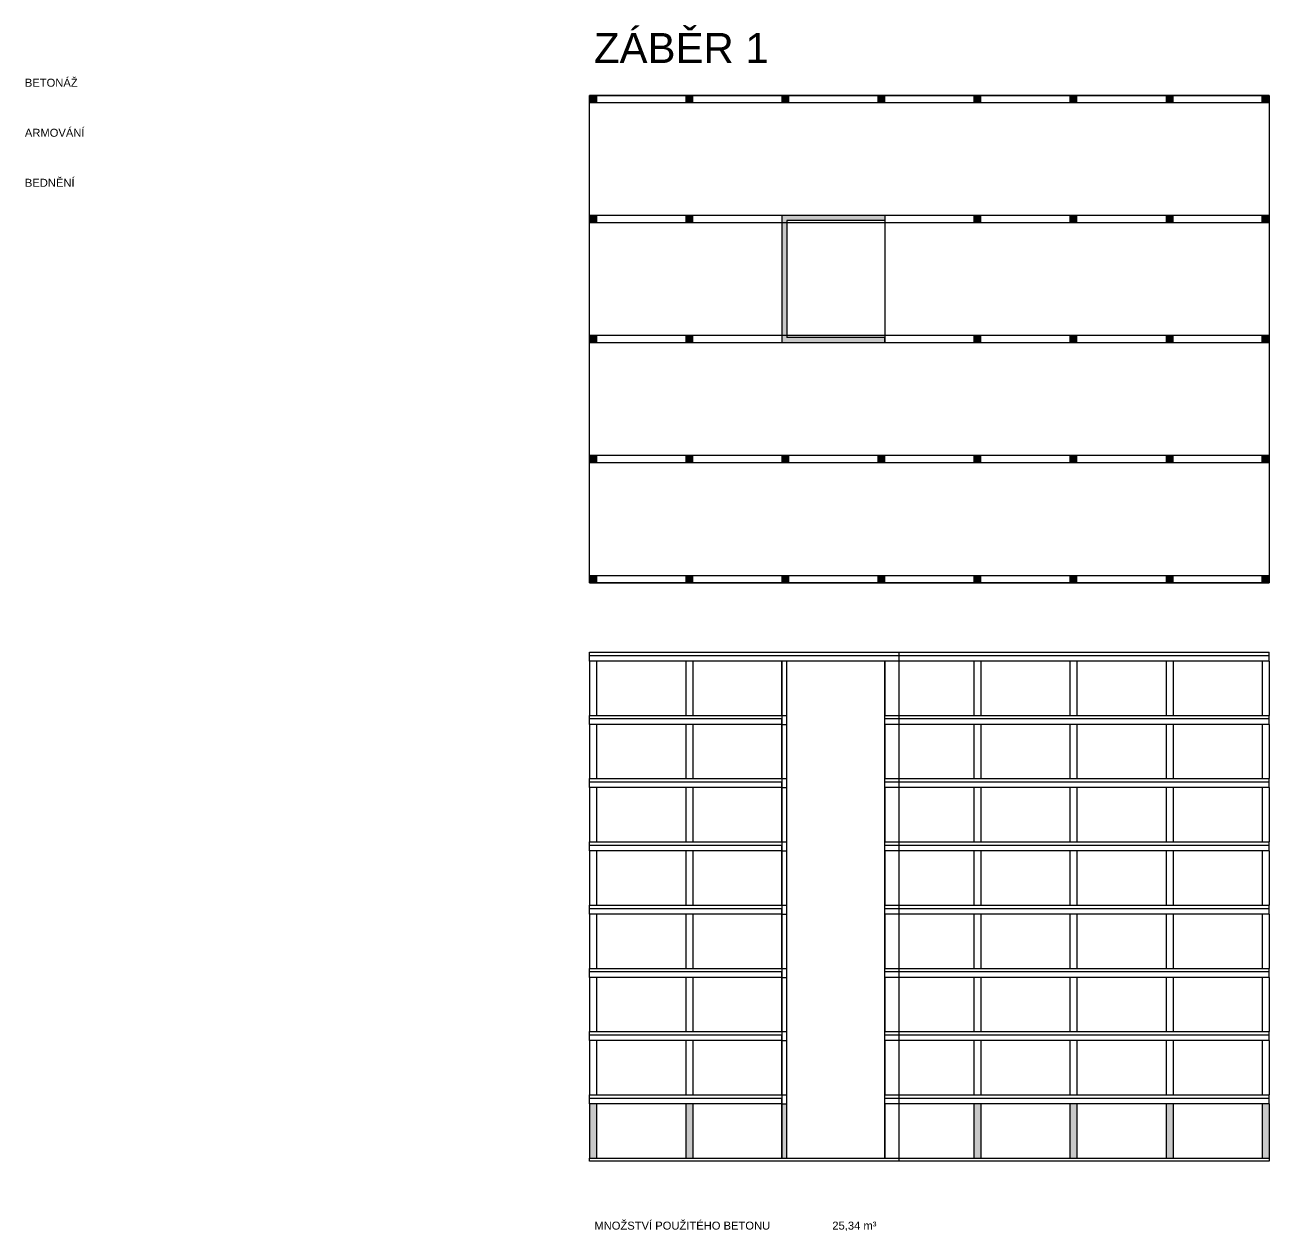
# Model space of a CAD drawing. Header units: millimetres. Extents: x 1924 to 471109, y -30014 to 109986.
# Drawn here: x 172782 to 234948, y 12186 to 72455 of the extents above; entities that cross this region are included whole.
import ezdxf

# ---------------------------------------------------------------- set-up
doc = ezdxf.new("R2010")
doc.units = ezdxf.units.MM
doc.header["$LTSCALE"] = 100
for name, color, linetype, plot in [('neviditelna', 176, 'Continuous', False), ('POJMENOVANI', 255, 'Continuous', False), ('ZAREZYYYY', 255, 'Continuous', False)]:
    doc.layers.add(name, color=color, linetype=linetype, plot=plot)
doc.layers.add('nosne steny', color=140, linetype='Continuous', lineweight=30, plot=False)
doc.layers.add('zabery', color=210, linetype='Continuous')
doc.styles.add('osy', font='arial.ttf', dxfattribs={"height": 400})

msp = doc.modelspace()

# ---------------------------------------------------------------- hatches: boundary and pattern name
at = {"layer": 'ZAREZYYYY', "true_color": 0xcd2027}
h = msp.add_hatch(color=242, dxfattribs=at)
h.dxf.hatch_style = 1
h.paths.add_polyline_path([(201348.384, 68933.01), (200998.384, 68933.01), (200998.384, 68583.01), (201348.384, 68583.01)])
at = {"layer": 'ZAREZYYYY'}
h = msp.add_hatch(color=1, dxfattribs=at)
h.dxf.hatch_style = 1
h.paths.add_polyline_path([(201348.384, 68933.01), (200998.384, 68933.01), (200998.384, 68583.01), (201348.384, 68583.01)])
at = {"layer": 'ZAREZYYYY', "true_color": 0xcd2027}
h = msp.add_hatch(color=242, dxfattribs=at)
h.dxf.hatch_style = 1
h.paths.add_polyline_path([(201348.384, 68933.01), (200998.384, 68933.01), (200998.384, 68583.01), (201348.384, 68583.01)])
at = {"layer": 'ZAREZYYYY'}
h = msp.add_hatch(color=1, dxfattribs=at)
h.dxf.hatch_style = 1
h.paths.add_polyline_path([(201348.384, 68933.01), (200998.384, 68933.01), (200998.384, 68583.01), (201348.384, 68583.01)])
at = {"layer": 'ZAREZYYYY', "true_color": 0xcd2027}
h = msp.add_hatch(color=242, dxfattribs=at)
h.dxf.hatch_style = 1
h.paths.add_polyline_path([(206148.384, 68933.01), (205798.384, 68933.01), (205798.384, 68583.01), (206148.384, 68583.01)])
at = {"layer": 'ZAREZYYYY'}
h = msp.add_hatch(color=1, dxfattribs=at)
h.dxf.hatch_style = 1
h.paths.add_polyline_path([(206148.384, 68933.01), (205798.384, 68933.01), (205798.384, 68583.01), (206148.384, 68583.01)])
at = {"layer": 'ZAREZYYYY', "true_color": 0xcd2027}
h = msp.add_hatch(color=242, dxfattribs=at)
h.dxf.hatch_style = 1
h.paths.add_polyline_path([(206148.384, 68933.01), (205798.384, 68933.01), (205798.384, 68583.01), (206148.384, 68583.01)])
at = {"layer": 'ZAREZYYYY'}
h = msp.add_hatch(color=1, dxfattribs=at)
h.dxf.hatch_style = 1
h.paths.add_polyline_path([(206148.384, 68933.01), (205798.384, 68933.01), (205798.384, 68583.01), (206148.384, 68583.01)])
at = {"layer": 'ZAREZYYYY', "true_color": 0xcd2027}
h = msp.add_hatch(color=242, dxfattribs=at)
h.dxf.hatch_style = 1
h.paths.add_polyline_path([(210598.384, 68933.01), (210598.384, 68583.01), (210948.384, 68583.01), (210948.384, 68933.01)])
at = {"layer": 'ZAREZYYYY'}
h = msp.add_hatch(color=1, dxfattribs=at)
h.dxf.hatch_style = 1
h.paths.add_polyline_path([(210948.384, 68933.01), (210598.384, 68933.01), (210598.384, 68583.01), (210948.384, 68583.01)])
at = {"layer": 'ZAREZYYYY', "true_color": 0xcd2027}
h = msp.add_hatch(color=242, dxfattribs=at)
h.dxf.hatch_style = 1
h.paths.add_polyline_path([(210598.384, 68933.01), (210598.384, 68583.01), (210948.384, 68583.01), (210948.384, 68933.01)])
at = {"layer": 'ZAREZYYYY'}
h = msp.add_hatch(color=1, dxfattribs=at)
h.dxf.hatch_style = 1
h.paths.add_polyline_path([(210948.384, 68933.01), (210598.384, 68933.01), (210598.384, 68583.01), (210948.384, 68583.01)])
at = {"layer": 'ZAREZYYYY', "true_color": 0xcd2027}
h = msp.add_hatch(color=242, dxfattribs=at)
h.dxf.hatch_style = 1
h.paths.add_polyline_path([(215748.384, 68933.01), (215398.384, 68933.01), (215398.384, 68583.01), (215748.384, 68583.01)])
at = {"layer": 'ZAREZYYYY'}
h = msp.add_hatch(color=1, dxfattribs=at)
h.dxf.hatch_style = 1
h.paths.add_polyline_path([(215748.384, 68933.01), (215398.384, 68933.01), (215398.384, 68583.01), (215748.384, 68583.01)])
at = {"layer": 'ZAREZYYYY', "true_color": 0xcd2027}
h = msp.add_hatch(color=242, dxfattribs=at)
h.dxf.hatch_style = 1
h.paths.add_polyline_path([(215748.384, 68933.01), (215398.384, 68933.01), (215398.384, 68583.01), (215748.384, 68583.01)])
at = {"layer": 'ZAREZYYYY'}
h = msp.add_hatch(color=1, dxfattribs=at)
h.dxf.hatch_style = 1
h.paths.add_polyline_path([(215748.384, 68933.01), (215398.384, 68933.01), (215398.384, 68583.01), (215748.384, 68583.01)])
h = msp.add_hatch(color=1, dxfattribs=at)
h.dxf.hatch_style = 1
h.paths.add_polyline_path([(220548.384, 68933.01), (220198.384, 68933.01), (220198.384, 68583.01), (220548.384, 68583.01)])
h = msp.add_hatch(color=1, dxfattribs=at)
h.dxf.hatch_style = 1
h.paths.add_polyline_path([(225348.384, 68933.01), (224998.384, 68933.01), (224998.384, 68583.01), (225348.384, 68583.01)])
h = msp.add_hatch(color=1, dxfattribs=at)
h.dxf.hatch_style = 1
h.paths.add_polyline_path([(230148.384, 68933.01), (229798.384, 68933.01), (229798.384, 68583.01), (230148.384, 68583.01)])
h = msp.add_hatch(color=1, dxfattribs=at)
h.dxf.hatch_style = 1
h.paths.add_polyline_path([(234948.384, 68933.01), (234598.384, 68933.01), (234598.384, 68583.01), (234948.384, 68583.01)])
at = {"layer": 'ZAREZYYYY', "true_color": 0xcd2027}
h = msp.add_hatch(color=242, dxfattribs=at)
h.dxf.hatch_style = 1
h.paths.add_polyline_path([(201348.384, 62933.01), (200998.384, 62933.01), (200998.384, 62583.01), (201348.384, 62583.01)])
at = {"layer": 'ZAREZYYYY'}
h = msp.add_hatch(color=1, dxfattribs=at)
h.dxf.hatch_style = 1
h.paths.add_polyline_path([(201348.384, 62583.01), (201348.384, 62933.01), (200998.384, 62933.01), (200998.384, 62583.01)])
at = {"layer": 'ZAREZYYYY', "true_color": 0xcd2027}
h = msp.add_hatch(color=242, dxfattribs=at)
h.dxf.hatch_style = 1
h.paths.add_polyline_path([(201348.384, 62933.01), (200998.384, 62933.01), (200998.384, 62583.01), (201348.384, 62583.01)])
at = {"layer": 'ZAREZYYYY'}
h = msp.add_hatch(color=1, dxfattribs=at)
h.dxf.hatch_style = 1
h.paths.add_polyline_path([(201348.384, 62583.01), (201348.384, 62933.01), (200998.384, 62933.01), (200998.384, 62583.01)])
at = {"layer": 'ZAREZYYYY', "true_color": 0xcd2027}
h = msp.add_hatch(color=242, dxfattribs=at)
h.dxf.hatch_style = 1
h.paths.add_polyline_path([(206148.384, 62933.01), (205798.384, 62933.01), (205798.384, 62583.01), (206148.384, 62583.01)])
at = {"layer": 'ZAREZYYYY'}
h = msp.add_hatch(color=1, dxfattribs=at)
h.dxf.hatch_style = 1
h.paths.add_polyline_path([(206148.384, 62933.01), (205798.384, 62933.01), (205798.384, 62583.01), (206148.384, 62583.01)])
at = {"layer": 'ZAREZYYYY', "true_color": 0xcd2027}
h = msp.add_hatch(color=242, dxfattribs=at)
h.dxf.hatch_style = 1
h.paths.add_polyline_path([(206148.384, 62933.01), (205798.384, 62933.01), (205798.384, 62583.01), (206148.384, 62583.01)])
at = {"layer": 'ZAREZYYYY'}
h = msp.add_hatch(color=1, dxfattribs=at)
h.dxf.hatch_style = 1
h.paths.add_polyline_path([(206148.384, 62933.01), (205798.384, 62933.01), (205798.384, 62583.01), (206148.384, 62583.01)])
at = {"layer": 'ZAREZYYYY', "true_color": 0xcd2027}
h = msp.add_hatch(color=242, dxfattribs=at)
h.dxf.hatch_style = 1
h.paths.add_polyline_path([(215748.384, 62683.01), (215748.384, 62933.01), (210598.384, 62933.01), (210598.384, 62583.01), (210848.384, 62583.01), (210848.384, 62683.01)])
at = {"layer": 'ZAREZYYYY'}
h = msp.add_hatch(color=1, dxfattribs=at)
h.dxf.hatch_style = 1
h.paths.add_polyline_path([(210598.384, 62583.01), (210848.384, 62583.01), (210848.384, 62683.01), (215748.384, 62683.01), (215748.384, 62933.01), (210598.384, 62933.01)])
at = {"layer": 'ZAREZYYYY', "true_color": 0xcd2027}
h = msp.add_hatch(color=242, dxfattribs=at)
h.dxf.hatch_style = 1
h.paths.add_polyline_path([(215748.384, 62683.01), (215748.384, 62933.01), (210598.384, 62933.01), (210598.384, 62583.01), (210848.384, 62583.01), (210848.384, 62683.01)])
at = {"layer": 'ZAREZYYYY'}
h = msp.add_hatch(color=1, dxfattribs=at)
h.dxf.hatch_style = 1
h.paths.add_polyline_path([(210598.384, 62583.01), (210848.384, 62583.01), (210848.384, 62683.01), (215748.384, 62683.01), (215748.384, 62933.01), (210598.384, 62933.01)])
h = msp.add_hatch(color=1, dxfattribs=at)
h.dxf.hatch_style = 1
h.paths.add_polyline_path([(220548.384, 62933.01), (220198.384, 62933.01), (220198.384, 62583.01), (220548.384, 62583.01)])
h = msp.add_hatch(color=1, dxfattribs=at)
h.dxf.hatch_style = 1
h.paths.add_polyline_path([(225348.384, 62933.01), (224998.384, 62933.01), (224998.384, 62583.01), (225348.384, 62583.01)])
h = msp.add_hatch(color=1, dxfattribs=at)
h.dxf.hatch_style = 1
h.paths.add_polyline_path([(230148.384, 62933.01), (229798.384, 62933.01), (229798.384, 62583.01), (230148.384, 62583.01)])
h = msp.add_hatch(color=1, dxfattribs=at)
h.dxf.hatch_style = 1
h.paths.add_polyline_path([(234948.384, 62933.01), (234598.384, 62933.01), (234598.384, 62583.01), (234948.384, 62583.01)])
at = {"layer": 'ZAREZYYYY', "true_color": 0xcd2027}
h = msp.add_hatch(color=242, dxfattribs=at)
h.dxf.hatch_style = 1
h.paths.add_polyline_path([(210848.384, 62583.01), (210598.384, 62583.01), (210598.384, 56933.01), (210848.384, 56933.01)])
at = {"layer": 'ZAREZYYYY'}
h = msp.add_hatch(color=1, dxfattribs=at)
h.dxf.hatch_style = 1
h.paths.add_polyline_path([(210848.384, 62583.01), (210598.384, 62583.01), (210598.384, 56933.01), (210848.384, 56933.01)])
at = {"layer": 'ZAREZYYYY', "true_color": 0xcd2027}
h = msp.add_hatch(color=242, dxfattribs=at)
h.dxf.hatch_style = 1
h.paths.add_polyline_path([(210848.384, 62583.01), (210598.384, 62583.01), (210598.384, 56933.01), (210848.384, 56933.01)])
at = {"layer": 'ZAREZYYYY'}
h = msp.add_hatch(color=1, dxfattribs=at)
h.dxf.hatch_style = 1
h.paths.add_polyline_path([(210848.384, 62583.01), (210598.384, 62583.01), (210598.384, 56933.01), (210848.384, 56933.01)])
at = {"layer": 'ZAREZYYYY', "true_color": 0xcd2027}
h = msp.add_hatch(color=242, dxfattribs=at)
h.dxf.hatch_style = 1
h.paths.add_polyline_path([(201348.384, 56933.01), (200998.384, 56933.01), (200998.384, 56583.01), (201348.384, 56583.01)])
at = {"layer": 'ZAREZYYYY'}
h = msp.add_hatch(color=1, dxfattribs=at)
h.dxf.hatch_style = 1
h.paths.add_polyline_path([(201348.384, 56933.01), (200998.384, 56933.01), (200998.384, 56583.01), (201348.384, 56583.01)])
at = {"layer": 'ZAREZYYYY', "true_color": 0xcd2027}
h = msp.add_hatch(color=242, dxfattribs=at)
h.dxf.hatch_style = 1
h.paths.add_polyline_path([(201348.384, 56933.01), (200998.384, 56933.01), (200998.384, 56583.01), (201348.384, 56583.01)])
at = {"layer": 'ZAREZYYYY'}
h = msp.add_hatch(color=1, dxfattribs=at)
h.dxf.hatch_style = 1
h.paths.add_polyline_path([(201348.384, 56933.01), (200998.384, 56933.01), (200998.384, 56583.01), (201348.384, 56583.01)])
at = {"layer": 'ZAREZYYYY', "true_color": 0xcd2027}
h = msp.add_hatch(color=242, dxfattribs=at)
h.dxf.hatch_style = 1
h.paths.add_polyline_path([(206148.384, 56933.01), (205798.384, 56933.01), (205798.384, 56583.01), (206148.384, 56583.01)])
at = {"layer": 'ZAREZYYYY'}
h = msp.add_hatch(color=1, dxfattribs=at)
h.dxf.hatch_style = 1
h.paths.add_polyline_path([(205798.384, 56933.01), (205798.384, 56583.01), (206148.384, 56583.01), (206148.384, 56933.01)])
at = {"layer": 'ZAREZYYYY', "true_color": 0xcd2027}
h = msp.add_hatch(color=242, dxfattribs=at)
h.dxf.hatch_style = 1
h.paths.add_polyline_path([(206148.384, 56933.01), (205798.384, 56933.01), (205798.384, 56583.01), (206148.384, 56583.01)])
at = {"layer": 'ZAREZYYYY'}
h = msp.add_hatch(color=1, dxfattribs=at)
h.dxf.hatch_style = 1
h.paths.add_polyline_path([(205798.384, 56933.01), (205798.384, 56583.01), (206148.384, 56583.01), (206148.384, 56933.01)])
at = {"layer": 'ZAREZYYYY', "true_color": 0xcd2027}
h = msp.add_hatch(color=242, dxfattribs=at)
h.dxf.hatch_style = 1
h.paths.add_polyline_path([(215748.384, 56833.01), (210848.384, 56833.01), (210848.384, 56933.01), (210598.384, 56933.01), (210598.384, 56583.01), (215748.384, 56583.01)])
at = {"layer": 'ZAREZYYYY'}
h = msp.add_hatch(color=1, dxfattribs=at)
h.dxf.hatch_style = 1
h.paths.add_polyline_path([(215748.384, 56833.01), (210848.384, 56833.01), (210848.384, 56933.01), (210598.384, 56933.01), (210598.384, 56583.01), (215748.384, 56583.01)])
at = {"layer": 'ZAREZYYYY', "true_color": 0xcd2027}
h = msp.add_hatch(color=242, dxfattribs=at)
h.dxf.hatch_style = 1
h.paths.add_polyline_path([(215748.384, 56833.01), (210848.384, 56833.01), (210848.384, 56933.01), (210598.384, 56933.01), (210598.384, 56583.01), (215748.384, 56583.01)])
at = {"layer": 'ZAREZYYYY'}
h = msp.add_hatch(color=1, dxfattribs=at)
h.dxf.hatch_style = 1
h.paths.add_polyline_path([(215748.384, 56833.01), (210848.384, 56833.01), (210848.384, 56933.01), (210598.384, 56933.01), (210598.384, 56583.01), (215748.384, 56583.01)])
h = msp.add_hatch(color=1, dxfattribs=at)
h.dxf.hatch_style = 1
h.paths.add_polyline_path([(220548.384, 56933.01), (220198.384, 56933.01), (220198.384, 56583.01), (220548.384, 56583.01)])
h = msp.add_hatch(color=1, dxfattribs=at)
h.dxf.hatch_style = 1
h.paths.add_polyline_path([(225348.384, 56933.01), (224998.384, 56933.01), (224998.384, 56583.01), (225348.384, 56583.01)])
h = msp.add_hatch(color=1, dxfattribs=at)
h.dxf.hatch_style = 1
h.paths.add_polyline_path([(230148.384, 56933.01), (229798.384, 56933.01), (229798.384, 56583.01), (230148.384, 56583.01)])
h = msp.add_hatch(color=1, dxfattribs=at)
h.dxf.hatch_style = 1
h.paths.add_polyline_path([(234948.384, 56933.01), (234598.384, 56933.01), (234598.384, 56583.01), (234948.384, 56583.01)])
at = {"layer": 'ZAREZYYYY', "true_color": 0xcd2027}
h = msp.add_hatch(color=242, dxfattribs=at)
h.dxf.hatch_style = 1
h.paths.add_polyline_path([(201348.384, 50933.01), (200998.384, 50933.01), (200998.384, 50583.01), (201348.384, 50583.01)])
at = {"layer": 'ZAREZYYYY'}
h = msp.add_hatch(color=1, dxfattribs=at)
h.dxf.hatch_style = 1
h.paths.add_polyline_path([(200998.384, 50583.01), (201348.384, 50583.01), (201348.384, 50933.01), (200998.384, 50933.01)])
at = {"layer": 'ZAREZYYYY', "true_color": 0xcd2027}
h = msp.add_hatch(color=242, dxfattribs=at)
h.dxf.hatch_style = 1
h.paths.add_polyline_path([(201348.384, 50933.01), (200998.384, 50933.01), (200998.384, 50583.01), (201348.384, 50583.01)])
at = {"layer": 'ZAREZYYYY'}
h = msp.add_hatch(color=1, dxfattribs=at)
h.dxf.hatch_style = 1
h.paths.add_polyline_path([(200998.384, 50583.01), (201348.384, 50583.01), (201348.384, 50933.01), (200998.384, 50933.01)])
at = {"layer": 'ZAREZYYYY', "true_color": 0xcd2027}
h = msp.add_hatch(color=242, dxfattribs=at)
h.dxf.hatch_style = 1
h.paths.add_polyline_path([(206148.384, 50933.01), (205798.384, 50933.01), (205798.384, 50583.01), (206148.384, 50583.01)])
at = {"layer": 'ZAREZYYYY'}
h = msp.add_hatch(color=1, dxfattribs=at)
h.dxf.hatch_style = 1
h.paths.add_polyline_path([(205798.384, 50933.01), (205798.384, 50583.01), (206148.384, 50583.01), (206148.384, 50933.01)])
at = {"layer": 'ZAREZYYYY', "true_color": 0xcd2027}
h = msp.add_hatch(color=242, dxfattribs=at)
h.dxf.hatch_style = 1
h.paths.add_polyline_path([(206148.384, 50933.01), (205798.384, 50933.01), (205798.384, 50583.01), (206148.384, 50583.01)])
at = {"layer": 'ZAREZYYYY'}
h = msp.add_hatch(color=1, dxfattribs=at)
h.dxf.hatch_style = 1
h.paths.add_polyline_path([(205798.384, 50933.01), (205798.384, 50583.01), (206148.384, 50583.01), (206148.384, 50933.01)])
at = {"layer": 'ZAREZYYYY', "true_color": 0xcd2027}
h = msp.add_hatch(color=242, dxfattribs=at)
h.dxf.hatch_style = 1
h.paths.add_polyline_path([(210948.384, 50933.01), (210598.384, 50933.01), (210598.384, 50583.01), (210948.384, 50583.01)])
at = {"layer": 'ZAREZYYYY'}
h = msp.add_hatch(color=1, dxfattribs=at)
h.dxf.hatch_style = 1
h.paths.add_polyline_path([(210948.384, 50933.01), (210598.384, 50933.01), (210598.384, 50583.01), (210948.384, 50583.01)])
at = {"layer": 'ZAREZYYYY', "true_color": 0xcd2027}
h = msp.add_hatch(color=242, dxfattribs=at)
h.dxf.hatch_style = 1
h.paths.add_polyline_path([(210948.384, 50933.01), (210598.384, 50933.01), (210598.384, 50583.01), (210948.384, 50583.01)])
at = {"layer": 'ZAREZYYYY'}
h = msp.add_hatch(color=1, dxfattribs=at)
h.dxf.hatch_style = 1
h.paths.add_polyline_path([(210948.384, 50933.01), (210598.384, 50933.01), (210598.384, 50583.01), (210948.384, 50583.01)])
at = {"layer": 'ZAREZYYYY', "true_color": 0xcd2027}
h = msp.add_hatch(color=242, dxfattribs=at)
h.dxf.hatch_style = 1
h.paths.add_polyline_path([(215748.384, 50933.01), (215398.384, 50933.01), (215398.384, 50583.01), (215748.384, 50583.01)])
at = {"layer": 'ZAREZYYYY'}
h = msp.add_hatch(color=1, dxfattribs=at)
h.dxf.hatch_style = 1
h.paths.add_polyline_path([(215398.384, 50933.01), (215398.384, 50583.01), (215748.384, 50583.01), (215748.384, 50933.01)])
at = {"layer": 'ZAREZYYYY', "true_color": 0xcd2027}
h = msp.add_hatch(color=242, dxfattribs=at)
h.dxf.hatch_style = 1
h.paths.add_polyline_path([(215748.384, 50933.01), (215398.384, 50933.01), (215398.384, 50583.01), (215748.384, 50583.01)])
at = {"layer": 'ZAREZYYYY'}
h = msp.add_hatch(color=1, dxfattribs=at)
h.dxf.hatch_style = 1
h.paths.add_polyline_path([(215398.384, 50933.01), (215398.384, 50583.01), (215748.384, 50583.01), (215748.384, 50933.01)])
h = msp.add_hatch(color=1, dxfattribs=at)
h.dxf.hatch_style = 1
h.paths.add_polyline_path([(220548.384, 50933.01), (220198.384, 50933.01), (220198.384, 50583.01), (220548.384, 50583.01)])
h = msp.add_hatch(color=1, dxfattribs=at)
h.dxf.hatch_style = 1
h.paths.add_polyline_path([(225348.384, 50933.01), (224998.384, 50933.01), (224998.384, 50583.01), (225348.384, 50583.01)])
h = msp.add_hatch(color=1, dxfattribs=at)
h.dxf.hatch_style = 1
h.paths.add_polyline_path([(230148.384, 50933.01), (229798.384, 50933.01), (229798.384, 50583.01), (230148.384, 50583.01)])
h = msp.add_hatch(color=1, dxfattribs=at)
h.dxf.hatch_style = 1
h.paths.add_polyline_path([(234948.384, 50933.01), (234598.384, 50933.01), (234598.384, 50583.01), (234948.384, 50583.01)])
at = {"layer": 'ZAREZYYYY', "true_color": 0xcd2027}
h = msp.add_hatch(color=242, dxfattribs=at)
h.dxf.hatch_style = 1
h.paths.add_polyline_path([(201348.384, 44933.01), (200998.384, 44933.01), (200998.384, 44583.01), (201348.384, 44583.01)])
at = {"layer": 'ZAREZYYYY'}
h = msp.add_hatch(color=1, dxfattribs=at)
h.dxf.hatch_style = 1
h.paths.add_polyline_path([(200998.384, 44583.01), (201348.384, 44583.01), (201348.384, 44933.01), (200998.384, 44933.01)])
at = {"layer": 'ZAREZYYYY', "true_color": 0xcd2027}
h = msp.add_hatch(color=242, dxfattribs=at)
h.dxf.hatch_style = 1
h.paths.add_polyline_path([(201348.384, 44933.01), (200998.384, 44933.01), (200998.384, 44583.01), (201348.384, 44583.01)])
at = {"layer": 'ZAREZYYYY'}
h = msp.add_hatch(color=1, dxfattribs=at)
h.dxf.hatch_style = 1
h.paths.add_polyline_path([(200998.384, 44583.01), (201348.384, 44583.01), (201348.384, 44933.01), (200998.384, 44933.01)])
at = {"layer": 'ZAREZYYYY', "true_color": 0xcd2027}
h = msp.add_hatch(color=242, dxfattribs=at)
h.dxf.hatch_style = 1
h.paths.add_polyline_path([(205798.384, 44933.01), (205798.384, 44583.01), (206148.384, 44583.01), (206148.384, 44933.01)])
at = {"layer": 'ZAREZYYYY'}
h = msp.add_hatch(color=1, dxfattribs=at)
h.dxf.hatch_style = 1
h.paths.add_polyline_path([(206148.384, 44933.01), (205798.384, 44933.01), (205798.384, 44583.01), (206148.384, 44583.01)])
at = {"layer": 'ZAREZYYYY', "true_color": 0xcd2027}
h = msp.add_hatch(color=242, dxfattribs=at)
h.dxf.hatch_style = 1
h.paths.add_polyline_path([(205798.384, 44933.01), (205798.384, 44583.01), (206148.384, 44583.01), (206148.384, 44933.01)])
at = {"layer": 'ZAREZYYYY'}
h = msp.add_hatch(color=1, dxfattribs=at)
h.dxf.hatch_style = 1
h.paths.add_polyline_path([(206148.384, 44933.01), (205798.384, 44933.01), (205798.384, 44583.01), (206148.384, 44583.01)])
at = {"layer": 'ZAREZYYYY', "true_color": 0xcd2027}
h = msp.add_hatch(color=242, dxfattribs=at)
h.dxf.hatch_style = 1
h.paths.add_polyline_path([(210948.384, 44933.01), (210598.384, 44933.01), (210598.384, 44583.01), (210948.384, 44583.01)])
at = {"layer": 'ZAREZYYYY'}
h = msp.add_hatch(color=1, dxfattribs=at)
h.dxf.hatch_style = 1
h.paths.add_polyline_path([(210948.384, 44933.01), (210598.384, 44933.01), (210598.384, 44583.01), (210948.384, 44583.01)])
at = {"layer": 'ZAREZYYYY', "true_color": 0xcd2027}
h = msp.add_hatch(color=242, dxfattribs=at)
h.dxf.hatch_style = 1
h.paths.add_polyline_path([(210948.384, 44933.01), (210598.384, 44933.01), (210598.384, 44583.01), (210948.384, 44583.01)])
at = {"layer": 'ZAREZYYYY'}
h = msp.add_hatch(color=1, dxfattribs=at)
h.dxf.hatch_style = 1
h.paths.add_polyline_path([(210948.384, 44933.01), (210598.384, 44933.01), (210598.384, 44583.01), (210948.384, 44583.01)])
at = {"layer": 'ZAREZYYYY', "true_color": 0xcd2027}
h = msp.add_hatch(color=242, dxfattribs=at)
h.dxf.hatch_style = 1
h.paths.add_polyline_path([(215748.384, 44933.01), (215398.384, 44933.01), (215398.384, 44583.01), (215748.384, 44583.01)])
at = {"layer": 'ZAREZYYYY'}
h = msp.add_hatch(color=1, dxfattribs=at)
h.dxf.hatch_style = 1
h.paths.add_polyline_path([(215748.384, 44933.01), (215398.384, 44933.01), (215398.384, 44583.01), (215748.384, 44583.01)])
at = {"layer": 'ZAREZYYYY', "true_color": 0xcd2027}
h = msp.add_hatch(color=242, dxfattribs=at)
h.dxf.hatch_style = 1
h.paths.add_polyline_path([(215748.384, 44933.01), (215398.384, 44933.01), (215398.384, 44583.01), (215748.384, 44583.01)])
at = {"layer": 'ZAREZYYYY'}
h = msp.add_hatch(color=1, dxfattribs=at)
h.dxf.hatch_style = 1
h.paths.add_polyline_path([(215748.384, 44933.01), (215398.384, 44933.01), (215398.384, 44583.01), (215748.384, 44583.01)])
h = msp.add_hatch(color=1, dxfattribs=at)
h.dxf.hatch_style = 1
h.paths.add_polyline_path([(220548.384, 44933.01), (220198.384, 44933.01), (220198.384, 44583.01), (220548.384, 44583.01)])
h = msp.add_hatch(color=1, dxfattribs=at)
h.dxf.hatch_style = 1
h.paths.add_polyline_path([(225348.384, 44933.01), (224998.384, 44933.01), (224998.384, 44583.01), (225348.384, 44583.01)])
h = msp.add_hatch(color=1, dxfattribs=at)
h.dxf.hatch_style = 1
h.paths.add_polyline_path([(230148.384, 44933.01), (229798.384, 44933.01), (229798.384, 44583.01), (230148.384, 44583.01)])
h = msp.add_hatch(color=1, dxfattribs=at)
h.dxf.hatch_style = 1
h.paths.add_polyline_path([(234948.384, 44933.01), (234598.384, 44933.01), (234598.384, 44583.01), (234948.384, 44583.01)])
at = {"layer": 'ZAREZYYYY', "true_color": 0xcd2027}
h = msp.add_hatch(color=242, dxfattribs=at)
h.dxf.hatch_style = 1
h.paths.add_polyline_path([(200998.384, 15832.893), (201348.384, 15832.893), (201348.384, 18542.893), (200998.384, 18542.893)])
at = {"layer": 'ZAREZYYYY'}
h = msp.add_hatch(color=1, dxfattribs=at)
h.dxf.hatch_style = 1
h.paths.add_polyline_path([(201348.384, 18542.893), (200998.384, 18542.893), (200998.384, 15832.893), (201348.384, 15832.893)])
at = {"layer": 'ZAREZYYYY', "true_color": 0xcd2027}
h = msp.add_hatch(color=242, dxfattribs=at)
h.dxf.hatch_style = 1
h.paths.add_polyline_path([(200998.384, 15832.893), (201348.384, 15832.893), (201348.384, 18542.893), (200998.384, 18542.893)])
h = msp.add_hatch(color=242, dxfattribs=at)
h.dxf.hatch_style = 1
h.paths.add_polyline_path([(200998.384, 15832.893), (201348.384, 15832.893), (201348.384, 18542.893), (200998.384, 18542.893)])
h = msp.add_hatch(color=242, dxfattribs=at)
h.dxf.hatch_style = 1
h.paths.add_polyline_path([(205798.384, 15832.893), (206148.384, 15832.893), (206148.384, 18542.893), (205798.384, 18542.893)])
at = {"layer": 'ZAREZYYYY'}
h = msp.add_hatch(color=1, dxfattribs=at)
h.dxf.hatch_style = 1
h.paths.add_polyline_path([(206148.384, 18542.893), (205798.384, 18542.893), (205798.384, 15832.893), (206148.384, 15832.893)])
at = {"layer": 'ZAREZYYYY', "true_color": 0xcd2027}
h = msp.add_hatch(color=242, dxfattribs=at)
h.dxf.hatch_style = 1
h.paths.add_polyline_path([(205798.384, 15832.893), (206148.384, 15832.893), (206148.384, 18542.893), (205798.384, 18542.893)])
h = msp.add_hatch(color=242, dxfattribs=at)
h.dxf.hatch_style = 1
h.paths.add_polyline_path([(205798.384, 15832.893), (206148.384, 15832.893), (206148.384, 18542.893), (205798.384, 18542.893)])
at = {"layer": 'ZAREZYYYY'}
h = msp.add_hatch(color=1, dxfattribs=at)
h.dxf.hatch_style = 1
h.paths.add_polyline_path([(210848.384, 18542.893), (210598.384, 18542.893), (210598.384, 15832.893), (210848.384, 15832.893)])
h = msp.add_hatch(color=1, dxfattribs=at)
h.dxf.hatch_style = 1
h.paths.add_polyline_path([(210848.384, 18542.893), (210598.384, 18542.893), (210598.384, 15832.893), (210848.384, 15832.893)])
h = msp.add_hatch(color=1, dxfattribs=at)
h.dxf.hatch_style = 1
h.paths.add_polyline_path([(210848.384, 18542.893), (210598.384, 18542.893), (210598.384, 15832.893), (210848.384, 15832.893)])
h = msp.add_hatch(color=1, dxfattribs=at)
h.dxf.hatch_style = 1
h.paths.add_polyline_path([(220548.384, 18542.893), (220198.384, 18542.893), (220198.384, 15832.893), (220548.384, 15832.893)])
h = msp.add_hatch(color=1, dxfattribs=at)
h.dxf.hatch_style = 1
h.paths.add_polyline_path([(225348.384, 18542.893), (224998.384, 18542.893), (224998.384, 15832.893), (225348.384, 15832.893)])
h = msp.add_hatch(color=1, dxfattribs=at)
h.dxf.hatch_style = 1
h.paths.add_polyline_path([(230148.384, 18542.893), (229798.384, 18542.893), (229798.384, 15832.893), (230148.384, 15832.893)])
h = msp.add_hatch(color=1, dxfattribs=at)
h.dxf.hatch_style = 1
h.paths.add_polyline_path([(234598.384, 15832.893), (234948.384, 15832.893), (234948.384, 18542.893), (234598.384, 18542.893)])

# ---------------------------------------------------------------- linework, layer by layer
at = {"layer": 'neviditelna'}
for p, q in [((215748.384, 62933.01), (215748.384, 56583.01)), ((210598.384, 37952.893), (210848.384, 37952.893)), ((210598.384, 37502.893), (210848.384, 37502.893)), ((210598.384, 34792.893), (210848.384, 34792.893)), ((210598.384, 34342.893), (210848.384, 34342.893)), ((210598.384, 31632.893), (210848.384, 31632.893)), ((210598.384, 31182.893), (210848.384, 31182.893)), ((210598.384, 28472.893), (210848.384, 28472.893)), ((210598.384, 28022.893), (210848.384, 28022.893)), ((210598.384, 25312.893), (210848.384, 25312.893)), ((210598.384, 24862.893), (210848.384, 24862.893)), ((210598.384, 22152.893), (210848.384, 22152.893)), ((210598.384, 21702.893), (210848.384, 21702.893)), ((210598.384, 18992.893), (210848.384, 18992.893)), ((210598.384, 18542.893), (210848.384, 18542.893))]:
    msp.add_line(p, q, dxfattribs=at)
at = {"layer": 'neviditelna', "lineweight": -3}
msp.add_line((216448.384, 41112.893), (216448.384, 15672.893), dxfattribs=at)
at = {"layer": 'nosne steny'}
msp.add_line((215748.384, 15832.893), (215748.384, 40662.893), dxfattribs=at)
at = {"layer": 'ZAREZYYYY'}
for p, q in [((201348.384, 68933.01), (200998.384, 68933.01)), ((201348.384, 68933.01), (200998.384, 68933.01)), ((201348.384, 68933.01), (201348.384, 68583.01)), ((234598.384, 68933.01), (201348.384, 68933.01)), ((201348.384, 68933.01), (201348.384, 68583.01)), ((234598.384, 68933.01), (201348.384, 68933.01)), ((201348.384, 68583.01), (234598.384, 68583.01)), ((201348.384, 68583.01), (234598.384, 68583.01)), ((206148.384, 68933.01), (205798.384, 68933.01)), ((206148.384, 68933.01), (205798.384, 68933.01)), ((210948.384, 68933.01), (210598.384, 68933.01)), ((210948.384, 68933.01), (210598.384, 68933.01)), ((215748.384, 68933.01), (215398.384, 68933.01)), ((215748.384, 68933.01), (215398.384, 68933.01)), ((220548.384, 68933.01), (220198.384, 68933.01)), ((220548.384, 68933.01), (220198.384, 68933.01)), ((225348.384, 68933.01), (224998.384, 68933.01)), ((225348.384, 68933.01), (224998.384, 68933.01)), ((230148.384, 68933.01), (229798.384, 68933.01)), ((230148.384, 68933.01), (229798.384, 68933.01)), ((234948.384, 68933.01), (234598.384, 68933.01)), ((234598.384, 68583.01), (234598.384, 68933.01)), ((234948.384, 68933.01), (234598.384, 68933.01)), ((234598.384, 68583.01), (234598.384, 68933.01)), ((201348.384, 62933.01), (201348.384, 62583.01)), ((234598.384, 62933.01), (201348.384, 62933.01)), ((201348.384, 62933.01), (201348.384, 62583.01)), ((234598.384, 62933.01), (201348.384, 62933.01)), ((215748.384, 62933.01), (210598.384, 62933.01)), ((210598.384, 62933.01), (210598.384, 56583.01)), ((215748.384, 62933.01), (210598.384, 62933.01)), ((210598.384, 62933.01), (210598.384, 56583.01)), ((215748.384, 62933.01), (215748.384, 62683.01)), ((215748.384, 62933.01), (215748.384, 62683.01)), ((234598.384, 62583.01), (234598.384, 62933.01)), ((234598.384, 62583.01), (234598.384, 62933.01)), ((201348.384, 62583.01), (234598.384, 62583.01)), ((201348.384, 62583.01), (234598.384, 62583.01)), ((215748.384, 62683.01), (210848.384, 62683.01)), ((210848.384, 62683.01), (210848.384, 56833.01)), ((215748.384, 62683.01), (210848.384, 62683.01)), ((210848.384, 62683.01), (210848.384, 56833.01)), ((201348.384, 56933.01), (201348.384, 56583.01)), ((234598.384, 56933.01), (201348.384, 56933.01)), ((201348.384, 56933.01), (201348.384, 56583.01)), ((234598.384, 56933.01), (201348.384, 56933.01)), ((201348.384, 56583.01), (234598.384, 56583.01)), ((201348.384, 56583.01), (234598.384, 56583.01)), ((210598.384, 56583.01), (215748.384, 56583.01)), ((210598.384, 56583.01), (215748.384, 56583.01)), ((215748.384, 56833.01), (210848.384, 56833.01)), ((215748.384, 56833.01), (210848.384, 56833.01)), ((215748.384, 56583.01), (215748.384, 56833.01)), ((215748.384, 56583.01), (215748.384, 56833.01)), ((234598.384, 56583.01), (234598.384, 56933.01)), ((234598.384, 56583.01), (234598.384, 56933.01)), ((201348.384, 50933.01), (201348.384, 50583.01)), ((234598.384, 50933.01), (201348.384, 50933.01)), ((201348.384, 50933.01), (201348.384, 50583.01)), ((234598.384, 50933.01), (201348.384, 50933.01)), ((201348.384, 50583.01), (234598.384, 50583.01)), ((201348.384, 50583.01), (234598.384, 50583.01)), ((234598.384, 50583.01), (234598.384, 50933.01)), ((234598.384, 50583.01), (234598.384, 50933.01)), ((201348.384, 44933.01), (201348.384, 44583.01)), ((234598.384, 44933.01), (201348.384, 44933.01)), ((201348.384, 44933.01), (201348.384, 44583.01)), ((234598.384, 44933.01), (201348.384, 44933.01)), ((234598.384, 44583.01), (234598.384, 44933.01)), ((234598.384, 44583.01), (234598.384, 44933.01)), ((200998.384, 44583.01), (201348.384, 44583.01)), ((200998.384, 44583.01), (201348.384, 44583.01)), ((201348.384, 44583.01), (234598.384, 44583.01)), ((201348.384, 44583.01), (234598.384, 44583.01)), ((205798.384, 44583.01), (206148.384, 44583.01)), ((205798.384, 44583.01), (206148.384, 44583.01)), ((210598.384, 44583.01), (210948.384, 44583.01)), ((210598.384, 44583.01), (210948.384, 44583.01)), ((215398.384, 44583.01), (215748.384, 44583.01)), ((215398.384, 44583.01), (215748.384, 44583.01)), ((220198.384, 44583.01), (220548.384, 44583.01)), ((220198.384, 44583.01), (220548.384, 44583.01)), ((224998.384, 44583.01), (225348.384, 44583.01)), ((224998.384, 44583.01), (225348.384, 44583.01)), ((229798.384, 44583.01), (230148.384, 44583.01)), ((229798.384, 44583.01), (230148.384, 44583.01)), ((234598.384, 44583.01), (234948.384, 44583.01)), ((234598.384, 44583.01), (234948.384, 44583.01)), ((200998.384, 40952.893), (200998.384, 41112.893)), ((200998.384, 41112.893), (210848.384, 41112.893)), ((210848.384, 41112.893), (234948.384, 41112.893)), ((234948.384, 40952.893), (234948.384, 41112.893)), ((200998.384, 40952.893), (210848.384, 40946.591)), ((200998.384, 40662.893), (200998.384, 40952.893)), ((200998.384, 40662.893), (200998.384, 37952.893)), ((210598.384, 40662.893), (200998.384, 40662.893)), ((201348.384, 40662.893), (201348.384, 37952.893)), ((205798.384, 40662.893), (205798.384, 37952.893)), ((206148.384, 40662.893), (206148.384, 37952.893)), ((234948.384, 40662.893), (210598.384, 40662.893)), ((210598.384, 37952.893), (210598.384, 40662.893)), ((210598.384, 40662.893), (210598.384, 15832.893)), ((210848.384, 40952.893), (234948.384, 40952.893)), ((210848.384, 37952.893), (210848.384, 40662.893)), ((215748.384, 40662.893), (215748.384, 37952.893)), ((220198.384, 40662.893), (220198.384, 37952.893)), ((220548.384, 40662.893), (220548.384, 37952.893)), ((224998.384, 40662.893), (224998.384, 37952.893)), ((225348.384, 40662.893), (225348.384, 37952.893)), ((229798.384, 40662.893), (229798.384, 37952.893)), ((230148.384, 40662.893), (230148.384, 37952.893)), ((234598.384, 40662.893), (234598.384, 37952.893)), ((234948.384, 40662.893), (234948.384, 40952.893)), ((234948.384, 40662.893), (234948.384, 37952.893)), ((200998.384, 37792.893), (200998.384, 37952.893)), ((200998.384, 37952.893), (210598.384, 37952.893)), ((210848.384, 34792.893), (210848.384, 37952.893)), ((215748.384, 37952.893), (234948.384, 37952.893)), ((234948.384, 37792.893), (234948.384, 37952.893)), ((200998.384, 37792.893), (210598.384, 37792.893)), ((200998.384, 37502.893), (200998.384, 37792.893)), ((200998.384, 37502.893), (200998.384, 34792.893)), ((210598.384, 37502.893), (200998.384, 37502.893)), ((201348.384, 37502.893), (201348.384, 34792.893)), ((205798.384, 37502.893), (205798.384, 34792.893)), ((206148.384, 37502.893), (206148.384, 34792.893)), ((210598.384, 34792.893), (210598.384, 37792.893)), ((215748.384, 37792.893), (234948.384, 37792.893)), ((215748.384, 37502.893), (215748.384, 34792.893)), ((234948.384, 37502.893), (215748.384, 37502.893)), ((220198.384, 37502.893), (220198.384, 34792.893)), ((220548.384, 37502.893), (220548.384, 34792.893)), ((224998.384, 37502.893), (224998.384, 34792.893)), ((225348.384, 37502.893), (225348.384, 34792.893)), ((229798.384, 37502.893), (229798.384, 34792.893)), ((230148.384, 37502.893), (230148.384, 34792.893)), ((234598.384, 37502.893), (234598.384, 34792.893)), ((234948.384, 37502.893), (234948.384, 37792.893)), ((234948.384, 37502.893), (234948.384, 34792.893)), ((200998.384, 34632.893), (200998.384, 34792.893)), ((200998.384, 34792.893), (210598.384, 34792.893)), ((200998.384, 34632.893), (210598.384, 34632.893)), ((200998.384, 34342.893), (200998.384, 34632.893)), ((200998.384, 34342.893), (200998.384, 31632.893)), ((210598.384, 34342.893), (200998.384, 34342.893)), ((201348.384, 34342.893), (201348.384, 31632.893)), ((205798.384, 34342.893), (205798.384, 31632.893)), ((206148.384, 34342.893), (206148.384, 31632.893)), ((210598.384, 31632.893), (210598.384, 34632.893)), ((210848.384, 31632.893), (210848.384, 34792.893)), ((215748.384, 34792.893), (234948.384, 34792.893)), ((215748.384, 34632.893), (234948.384, 34632.893)), ((215748.384, 34342.893), (215748.384, 31632.893)), ((234948.384, 34342.893), (215748.384, 34342.893)), ((220198.384, 34342.893), (220198.384, 31632.893)), ((220548.384, 34342.893), (220548.384, 31632.893)), ((224998.384, 34342.893), (224998.384, 31632.893)), ((225348.384, 34342.893), (225348.384, 31632.893)), ((229798.384, 34342.893), (229798.384, 31632.893)), ((230148.384, 34342.893), (230148.384, 31632.893)), ((234598.384, 34342.893), (234598.384, 31632.893)), ((234948.384, 34632.893), (234948.384, 34792.893)), ((234948.384, 34342.893), (234948.384, 34632.893)), ((234948.384, 34342.893), (234948.384, 31632.893)), ((200998.384, 31472.893), (200998.384, 31632.893)), ((200998.384, 31632.893), (210598.384, 31632.893)), ((200998.384, 31472.893), (210598.384, 31472.893)), ((200998.384, 31182.893), (200998.384, 31472.893)), ((200998.384, 31182.893), (200998.384, 28472.893)), ((210598.384, 31182.893), (200998.384, 31182.893)), ((201348.384, 31182.893), (201348.384, 28472.893)), ((205798.384, 31182.893), (205798.384, 28472.893)), ((206148.384, 31182.893), (206148.384, 28472.893)), ((210598.384, 28472.893), (210598.384, 31472.893)), ((210848.384, 28472.893), (210848.384, 31632.893)), ((215748.384, 31632.893), (234948.384, 31632.893)), ((215748.384, 31472.893), (234948.384, 31472.893)), ((215748.384, 31182.893), (215748.384, 28472.893)), ((234948.384, 31182.893), (215748.384, 31182.893)), ((220198.384, 31182.893), (220198.384, 28472.893)), ((220548.384, 31182.893), (220548.384, 28472.893)), ((224998.384, 31182.893), (224998.384, 28472.893)), ((225348.384, 31182.893), (225348.384, 28472.893)), ((229798.384, 31182.893), (229798.384, 28472.893)), ((230148.384, 31182.893), (230148.384, 28472.893)), ((234598.384, 31182.893), (234598.384, 28472.893)), ((234948.384, 31472.893), (234948.384, 31632.893)), ((234948.384, 31182.893), (234948.384, 31472.893)), ((234948.384, 31182.893), (234948.384, 28472.893)), ((200998.384, 28312.893), (200998.384, 28472.893)), ((200998.384, 28472.893), (210598.384, 28472.893)), ((200998.384, 28312.893), (210598.384, 28312.893)), ((200998.384, 28022.893), (200998.384, 28312.893)), ((200998.384, 28022.893), (200998.384, 25312.893)), ((210598.384, 28022.893), (200998.384, 28022.893)), ((201348.384, 28022.893), (201348.384, 25312.893)), ((205798.384, 28022.893), (205798.384, 25312.893)), ((206148.384, 28022.893), (206148.384, 25312.893)), ((210598.384, 25312.893), (210598.384, 28312.893)), ((210848.384, 25312.893), (210848.384, 28472.893)), ((215748.384, 28472.893), (234948.384, 28472.893)), ((215748.384, 28312.893), (234948.384, 28312.893)), ((215748.384, 28022.893), (215748.384, 25312.893)), ((234948.384, 28022.893), (215748.384, 28022.893)), ((220198.384, 28022.893), (220198.384, 25312.893)), ((220548.384, 28022.893), (220548.384, 25312.893)), ((224998.384, 28022.893), (224998.384, 25312.893)), ((225348.384, 28022.893), (225348.384, 25312.893)), ((229798.384, 28022.893), (229798.384, 25312.893)), ((230148.384, 28022.893), (230148.384, 25312.893)), ((234598.384, 28022.893), (234598.384, 25312.893)), ((234948.384, 28312.893), (234948.384, 28472.893)), ((234948.384, 28022.893), (234948.384, 28312.893)), ((234948.384, 28022.893), (234948.384, 25312.893)), ((200998.384, 25152.893), (200998.384, 25312.893)), ((200998.384, 25312.893), (210598.384, 25312.893)), ((200998.384, 25152.893), (210598.384, 25152.893)), ((200998.384, 24862.893), (200998.384, 25152.893)), ((210598.384, 22152.893), (210598.384, 25152.893)), ((210848.384, 22152.893), (210848.384, 25312.893)), ((215748.384, 25312.893), (234948.384, 25312.893)), ((215748.384, 25152.893), (234948.384, 25152.893)), ((234948.384, 25152.893), (234948.384, 25312.893)), ((234948.384, 24862.893), (234948.384, 25152.893)), ((200998.384, 24862.893), (200998.384, 22152.893)), ((210598.384, 24862.893), (200998.384, 24862.893)), ((201348.384, 24862.893), (201348.384, 22152.893)), ((205798.384, 24862.893), (205798.384, 22152.893)), ((206148.384, 24862.893), (206148.384, 22152.893)), ((215748.384, 24862.893), (215748.384, 22152.893)), ((234948.384, 24862.893), (215748.384, 24862.893)), ((220198.384, 24862.893), (220198.384, 22152.893)), ((220548.384, 24862.893), (220548.384, 22152.893)), ((224998.384, 24862.893), (224998.384, 22152.893)), ((225348.384, 24862.893), (225348.384, 22152.893)), ((229798.384, 24862.893), (229798.384, 22152.893)), ((230148.384, 24862.893), (230148.384, 22152.893)), ((234598.384, 24862.893), (234598.384, 22152.893)), ((234948.384, 24862.893), (234948.384, 22152.893)), ((200998.384, 21992.893), (200998.384, 22152.893)), ((200998.384, 22152.893), (210598.384, 22152.893)), ((200998.384, 21992.893), (210598.384, 21992.893)), ((200998.384, 21702.893), (200998.384, 21992.893)), ((210598.384, 18992.893), (210598.384, 21992.893)), ((210848.384, 18992.893), (210848.384, 22152.893)), ((215748.384, 22152.893), (234948.384, 22152.893)), ((215748.384, 21992.893), (234948.384, 21992.893)), ((234948.384, 21992.893), (234948.384, 22152.893)), ((234948.384, 21702.893), (234948.384, 21992.893)), ((200998.384, 21702.893), (200998.384, 18992.893)), ((210598.384, 21702.893), (200998.384, 21702.893)), ((201348.384, 21702.893), (201348.384, 18992.893)), ((205798.384, 21702.893), (205798.384, 18992.893)), ((206148.384, 21702.893), (206148.384, 18992.893)), ((215748.384, 21702.893), (215748.384, 18992.893)), ((234948.384, 21702.893), (215748.384, 21702.893)), ((220198.384, 21702.893), (220198.384, 18992.893)), ((220548.384, 21702.893), (220548.384, 18992.893)), ((224998.384, 21702.893), (224998.384, 18992.893)), ((225348.384, 21702.893), (225348.384, 18992.893)), ((229798.384, 21702.893), (229798.384, 18992.893)), ((230148.384, 21702.893), (230148.384, 18992.893)), ((234598.384, 21702.893), (234598.384, 18992.893)), ((234948.384, 21702.893), (234948.384, 18992.893)), ((200998.384, 18832.893), (200998.384, 18992.893)), ((200998.384, 18992.893), (210598.384, 18992.893)), ((200998.384, 18832.893), (210598.384, 18832.893)), ((200998.384, 18542.893), (200998.384, 18832.893)), ((210598.384, 15832.893), (210598.384, 18832.893)), ((210848.384, 15832.893), (210848.384, 18992.893)), ((215748.384, 18992.893), (234948.384, 18992.893)), ((215748.384, 18832.893), (234948.384, 18832.893)), ((234948.384, 18832.893), (234948.384, 18992.893)), ((234948.384, 18542.893), (234948.384, 18832.893)), ((200998.384, 18542.893), (200998.384, 15832.893)), ((210598.384, 18542.893), (200998.384, 18542.893)), ((201348.384, 18542.893), (201348.384, 15832.893)), ((205798.384, 18542.893), (205798.384, 15832.893)), ((206148.384, 18542.893), (206148.384, 15832.893)), ((215748.384, 18542.893), (215748.384, 15832.893)), ((234948.384, 18542.893), (215748.384, 18542.893)), ((220198.384, 18542.893), (220198.384, 15832.893)), ((220548.384, 18542.893), (220548.384, 15832.893)), ((224998.384, 18542.893), (224998.384, 15832.893)), ((225348.384, 18542.893), (225348.384, 15832.893)), ((229798.384, 18542.893), (229798.384, 15832.893)), ((230148.384, 18542.893), (230148.384, 15832.893)), ((234598.384, 18542.893), (234598.384, 15832.893)), ((234948.384, 18542.893), (234948.384, 15832.893)), ((200998.384, 15672.893), (200998.384, 15832.893)), ((200998.384, 15832.893), (234948.384, 15832.893)), ((234948.384, 15672.893), (200998.384, 15672.893)), ((234948.384, 15832.893), (234948.384, 15672.893))]:
    msp.add_line(p, q, dxfattribs=at)
for points in [[(200998.384, 68583.01), (201348.384, 68583.01), (201348.384, 68933.01), (200998.384, 68933.01)], [(200998.384, 68933.01), (234948.384, 68933.01), (234948.384, 44583.01), (200998.384, 44583.01)], [(200998.384, 68583.01), (201348.384, 68583.01), (201348.384, 68933.01), (200998.384, 68933.01)], [(200998.384, 68933.01), (234948.384, 68933.01), (234948.384, 44583.01), (200998.384, 44583.01)], [(205798.384, 68583.01), (206148.384, 68583.01), (206148.384, 68933.01), (205798.384, 68933.01)], [(205798.384, 68583.01), (206148.384, 68583.01), (206148.384, 68933.01), (205798.384, 68933.01)], [(210598.384, 68583.01), (210948.384, 68583.01), (210948.384, 68933.01), (210598.384, 68933.01)], [(210598.384, 68583.01), (210948.384, 68583.01), (210948.384, 68933.01), (210598.384, 68933.01)], [(215398.384, 68583.01), (215748.384, 68583.01), (215748.384, 68933.01), (215398.384, 68933.01)], [(215398.384, 68583.01), (215748.384, 68583.01), (215748.384, 68933.01), (215398.384, 68933.01)], [(220198.384, 68583.01), (220548.384, 68583.01), (220548.384, 68933.01), (220198.384, 68933.01)], [(220198.384, 68583.01), (220548.384, 68583.01), (220548.384, 68933.01), (220198.384, 68933.01)], [(224998.384, 68583.01), (225348.384, 68583.01), (225348.384, 68933.01), (224998.384, 68933.01)], [(224998.384, 68583.01), (225348.384, 68583.01), (225348.384, 68933.01), (224998.384, 68933.01)], [(229798.384, 68583.01), (230148.384, 68583.01), (230148.384, 68933.01), (229798.384, 68933.01)], [(229798.384, 68583.01), (230148.384, 68583.01), (230148.384, 68933.01), (229798.384, 68933.01)], [(234598.384, 68583.01), (234948.384, 68583.01), (234948.384, 68933.01), (234598.384, 68933.01)], [(234598.384, 68583.01), (234948.384, 68583.01), (234948.384, 68933.01), (234598.384, 68933.01)], [(200998.384, 62583.01), (201348.384, 62583.01), (201348.384, 62933.01), (200998.384, 62933.01)], [(200998.384, 62583.01), (201348.384, 62583.01), (201348.384, 62933.01), (200998.384, 62933.01)], [(205798.384, 62583.01), (206148.384, 62583.01), (206148.384, 62933.01), (205798.384, 62933.01)], [(205798.384, 62583.01), (206148.384, 62583.01), (206148.384, 62933.01), (205798.384, 62933.01)], [(220198.384, 62583.01), (220548.384, 62583.01), (220548.384, 62933.01), (220198.384, 62933.01)], [(220198.384, 62583.01), (220548.384, 62583.01), (220548.384, 62933.01), (220198.384, 62933.01)], [(224998.384, 62583.01), (225348.384, 62583.01), (225348.384, 62933.01), (224998.384, 62933.01)], [(224998.384, 62583.01), (225348.384, 62583.01), (225348.384, 62933.01), (224998.384, 62933.01)], [(229798.384, 62583.01), (230148.384, 62583.01), (230148.384, 62933.01), (229798.384, 62933.01)], [(229798.384, 62583.01), (230148.384, 62583.01), (230148.384, 62933.01), (229798.384, 62933.01)], [(234598.384, 62583.01), (234948.384, 62583.01), (234948.384, 62933.01), (234598.384, 62933.01)], [(234598.384, 62583.01), (234948.384, 62583.01), (234948.384, 62933.01), (234598.384, 62933.01)], [(200998.384, 56583.01), (201348.384, 56583.01), (201348.384, 56933.01), (200998.384, 56933.01)], [(200998.384, 56583.01), (201348.384, 56583.01), (201348.384, 56933.01), (200998.384, 56933.01)], [(205798.384, 56583.01), (206148.384, 56583.01), (206148.384, 56933.01), (205798.384, 56933.01)], [(205798.384, 56583.01), (206148.384, 56583.01), (206148.384, 56933.01), (205798.384, 56933.01)], [(220198.384, 56583.01), (220548.384, 56583.01), (220548.384, 56933.01), (220198.384, 56933.01)], [(220198.384, 56583.01), (220548.384, 56583.01), (220548.384, 56933.01), (220198.384, 56933.01)], [(224998.384, 56583.01), (225348.384, 56583.01), (225348.384, 56933.01), (224998.384, 56933.01)], [(224998.384, 56583.01), (225348.384, 56583.01), (225348.384, 56933.01), (224998.384, 56933.01)], [(229798.384, 56583.01), (230148.384, 56583.01), (230148.384, 56933.01), (229798.384, 56933.01)], [(229798.384, 56583.01), (230148.384, 56583.01), (230148.384, 56933.01), (229798.384, 56933.01)], [(234598.384, 56583.01), (234948.384, 56583.01), (234948.384, 56933.01), (234598.384, 56933.01)], [(234598.384, 56583.01), (234948.384, 56583.01), (234948.384, 56933.01), (234598.384, 56933.01)], [(200998.384, 50583.01), (201348.384, 50583.01), (201348.384, 50933.01), (200998.384, 50933.01)], [(200998.384, 50583.01), (201348.384, 50583.01), (201348.384, 50933.01), (200998.384, 50933.01)], [(205798.384, 50583.01), (206148.384, 50583.01), (206148.384, 50933.01), (205798.384, 50933.01)], [(205798.384, 50583.01), (206148.384, 50583.01), (206148.384, 50933.01), (205798.384, 50933.01)], [(210598.384, 50583.01), (210948.384, 50583.01), (210948.384, 50933.01), (210598.384, 50933.01)], [(210598.384, 50583.01), (210948.384, 50583.01), (210948.384, 50933.01), (210598.384, 50933.01)], [(215398.384, 50583.01), (215748.384, 50583.01), (215748.384, 50933.01), (215398.384, 50933.01)], [(215398.384, 50583.01), (215748.384, 50583.01), (215748.384, 50933.01), (215398.384, 50933.01)], [(220198.384, 50583.01), (220548.384, 50583.01), (220548.384, 50933.01), (220198.384, 50933.01)], [(220198.384, 50583.01), (220548.384, 50583.01), (220548.384, 50933.01), (220198.384, 50933.01)], [(224998.384, 50583.01), (225348.384, 50583.01), (225348.384, 50933.01), (224998.384, 50933.01)], [(224998.384, 50583.01), (225348.384, 50583.01), (225348.384, 50933.01), (224998.384, 50933.01)], [(229798.384, 50583.01), (230148.384, 50583.01), (230148.384, 50933.01), (229798.384, 50933.01)], [(229798.384, 50583.01), (230148.384, 50583.01), (230148.384, 50933.01), (229798.384, 50933.01)], [(234598.384, 50583.01), (234948.384, 50583.01), (234948.384, 50933.01), (234598.384, 50933.01)], [(234598.384, 50583.01), (234948.384, 50583.01), (234948.384, 50933.01), (234598.384, 50933.01)], [(200998.384, 44583.01), (201348.384, 44583.01), (201348.384, 44933.01), (200998.384, 44933.01)], [(200998.384, 44583.01), (201348.384, 44583.01), (201348.384, 44933.01), (200998.384, 44933.01)], [(205798.384, 44583.01), (206148.384, 44583.01), (206148.384, 44933.01), (205798.384, 44933.01)], [(205798.384, 44583.01), (206148.384, 44583.01), (206148.384, 44933.01), (205798.384, 44933.01)], [(210598.384, 44583.01), (210948.384, 44583.01), (210948.384, 44933.01), (210598.384, 44933.01)], [(210598.384, 44583.01), (210948.384, 44583.01), (210948.384, 44933.01), (210598.384, 44933.01)], [(215398.384, 44583.01), (215748.384, 44583.01), (215748.384, 44933.01), (215398.384, 44933.01)], [(215398.384, 44583.01), (215748.384, 44583.01), (215748.384, 44933.01), (215398.384, 44933.01)], [(220198.384, 44583.01), (220548.384, 44583.01), (220548.384, 44933.01), (220198.384, 44933.01)], [(220198.384, 44583.01), (220548.384, 44583.01), (220548.384, 44933.01), (220198.384, 44933.01)], [(224998.384, 44583.01), (225348.384, 44583.01), (225348.384, 44933.01), (224998.384, 44933.01)], [(224998.384, 44583.01), (225348.384, 44583.01), (225348.384, 44933.01), (224998.384, 44933.01)], [(229798.384, 44583.01), (230148.384, 44583.01), (230148.384, 44933.01), (229798.384, 44933.01)], [(229798.384, 44583.01), (230148.384, 44583.01), (230148.384, 44933.01), (229798.384, 44933.01)], [(234598.384, 44583.01), (234948.384, 44583.01), (234948.384, 44933.01), (234598.384, 44933.01)], [(234598.384, 44583.01), (234948.384, 44583.01), (234948.384, 44933.01), (234598.384, 44933.01)]]:
    msp.add_lwpolyline(points, close=True, dxfattribs=at)

# ---------------------------------------------------------------- texts
at = {"layer": 'POJMENOVANI', "char_height": 400, "attachment_point": 1, "style": 'osy'}
for s, width, insert in [('BETONÁŽ', 4602.17148, (172781.392, 69764.887)), ('ARMOVÁNÍ', 4602.17148, (172781.392, 67264.887)), ('BEDNĚNÍ', 4602.17148, (172781.392, 64764.887)), ('MNOŽSTVÍ POUŽITÉHO BETONU                    25,34 m³', 20268.43496, (201234.972, 12660.021))]:
    msp.add_mtext_dynamic_manual_height_columns(s, width=width, gutter_width=2000, heights=[0], dxfattribs=dict(at, insert=insert))
at = {"layer": 'zabery', "insert": (201214.799, 72049.161), "char_height": 1500, "attachment_point": 1, "style": 'osy'}
msp.add_mtext_dynamic_manual_height_columns('ZÁBĚR 1', width=16275.66238, gutter_width=2000, heights=[1928.953], dxfattribs=at)

doc.saveas('drawing.dxf')
